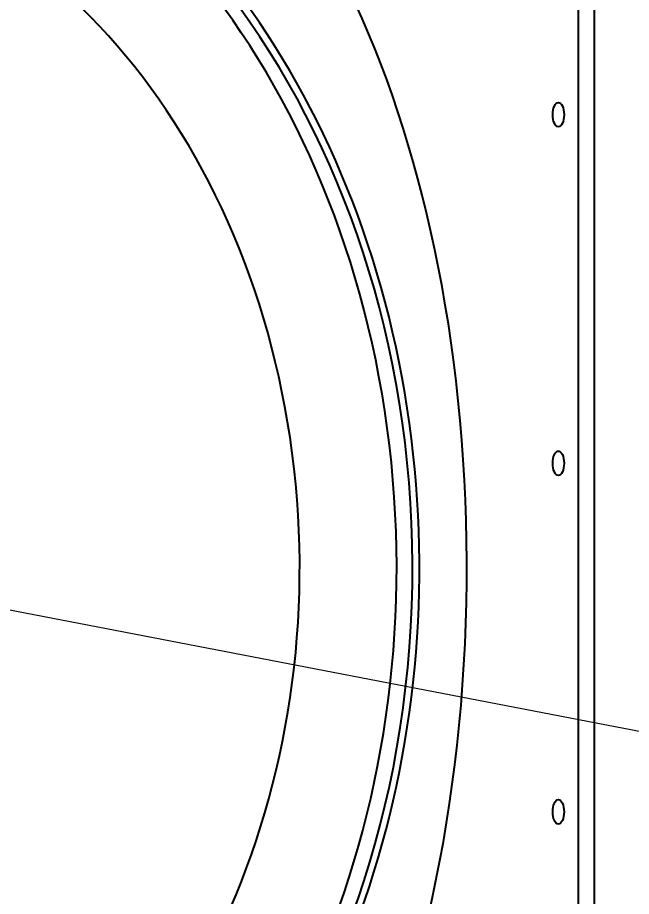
# Model space of a CAD drawing. Header units: millimetres. Extents: x -4172 to 126100, y -2 to 142133.
# Drawn here: x 16223 to 16928, y 14799 to 15807 of the extents above; entities that cross this region are included whole.
import ezdxf

# ---------------------------------------------------------------- set-up
doc = ezdxf.new("R2010")
doc.units = ezdxf.units.MM
doc.header["$LTSCALE"] = 100
for name, color, linetype, lineweight in [('Dimension', 7, 'Continuous', 18), ('Symbol', 7, 'Continuous', 18), ('Visible', 7, 'Continuous', 25)]:
    doc.layers.add(name, color=color, linetype=linetype, lineweight=lineweight)
doc.styles.add('Title', font='arial.ttf')
doc.dimstyles.new('Default - Method 2b', dxfattribs={"dimscale": 100, "dimtxt": 3, "dimasz": 2.5, "dimexe": 3, "dimexo": 0.5, "dimgap": 0.7, "dimtad": 0, "dimtoh": 1, "dimdec": 1, "dimrnd": 1e-08, "dimtxsty": 'Title', "dimcen": 0.09, "dimdle": 10, "dimclrd": 256, "dimclre": 256, "dimclrt": 7, "dimadec": 0, "dimazin": 2, "dimtfac": 0.833333, "dimtdec": 1, "dimtmove": 0, "dimatfit": 3, "dimfxl": 1, "dimtolj": 1, "dimlwd": -1, "dimlwe": -1, "dimarcsym": 0})

# ---------------------------------------------------------------- blocks, each defined once
blk = doc.blocks.new('Balloon36')
at = {"layer": 'Symbol'}
blk.add_line((180.314, 147.773), (110.95, 161.129), dxfattribs=at)
blk = doc.blocks.new('*D96')
at = {"layer": 'Defpoints', "color": 0, "transparency": 16777216}
for p in [(9770, 24785.8), (18921.5, 24785.8), (18422.9, 14535.8)]:
    blk.add_point(p, dxfattribs=at)
at = {"layer": 'Dimension', "transparency": 16777216}
for p, q in [((18871.5, 24785.8), (9470, 24785.8)), ((9770, 24535.8), (9770, 20179.9)), ((9770, 14785.8), (9770, 19141.8)), ((18372.9, 14535.8), (9470, 14535.8))]:
    blk.add_line(p, q, dxfattribs=at)
for points in [[(9728.3, 24535.8), (9811.6, 24535.8), (9770, 24785.8)], [(9728.3, 14785.8), (9811.6, 14785.8), (9770, 14535.8)]]:
    blk.add_solid(points, dxfattribs=at)
at = {"layer": 'Dimension', "color": 7, "transparency": 16777216, "insert": (9923.1, 19211.8), "char_height": 300, "attachment_point": 7, "rotation": 90, "style": 'Title'}
blk.add_mtext('\\A1;5125', dxfattribs=at)

msp = doc.modelspace()

# ---------------------------------------------------------------- linework, layer by layer
at = {"layer": 'Visible'}
for p, q in [((16867.13, 14640.05), (16867.13, 15951.62)), ((16884.84, 15951.62), (16884.84, 14640.05))]:
    msp.add_line(p, q, dxfattribs=at)
for centre, major_axis, ratio, start_param, end_param in [((15918.5, 15175.84), (0, 963), 0.7954124, 2.6781077, 6.1843745), ((16244.05, 15175.84), (0, -965), 0.5126883, 6.2790332, 9.2971625), ((15900.32, 15175.84), (0, -953), 0.7954124, 5.4185036, 9.3254497), ((15918.5, 15175.84), (0, -953), 0.7954124, 0, 3.0503963), ((15900.32, 15175.84), (0, 813), 0.7954124, 2.155886, 6.2678095)]:
    msp.add_ellipse(centre, major_axis=major_axis, ratio=ratio, start_param=start_param, end_param=end_param, dxfattribs=at)
for centre in [(16843.89, 15695.84), (16843.89, 15295.84), (16843.89, 14895.84)]:
    msp.add_ellipse(centre, major_axis=(0, -14), ratio=0.4647528, dxfattribs=at)

# ---------------------------------------------------------------- block references
at = {"layer": 'Symbol', "xscale": 100, "yscale": 100, "zscale": 100}
msp.add_blockref('Balloon36', (0, 0), dxfattribs=at)

# ---------------------------------------------------------------- dimensions: what is measured, and where the dimension line sits
at = {"layer": 'Dimension'}
dim = msp.add_linear_dim(base=(9769.96, 24785.84), p1=(18422.93, 14535.84), p2=(18921.46, 24785.84), angle=90, dimstyle='Default - Method 2b', override={"dimgap": 0.7, "dimtoh": 0, "dimdec": 1, "dimlfac": 0.5, "dimtol": 0, "dimlim": 0, "dimtp": 0, "dimtm": 0, "dimtdec": 1, "dimtofl": 0, "dimatfit": 1}, dxfattribs=at)
dim.commit()
dim.dimension.update_dxf_attribs({"geometry": '*D96', "text_midpoint": (9769.96, 19660.84), "dimtype": 160})

doc.saveas('drawing.dxf')
